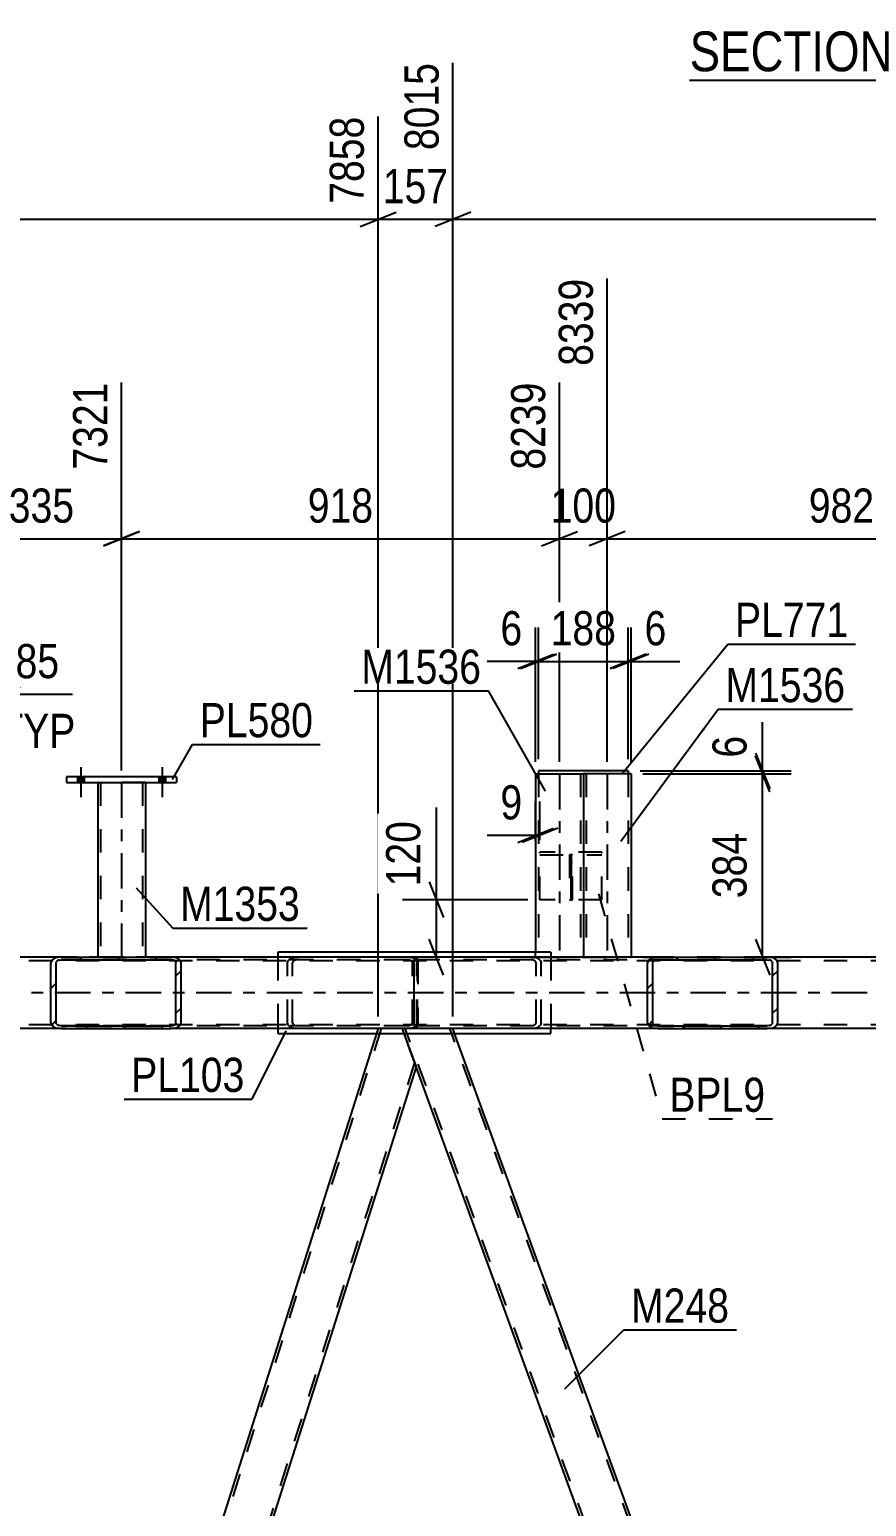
# Model space of a CAD drawing. Header units: millimetres. Extents: x -832 to 357, y -842 to -1.
# Drawn here: x -503.5 to -433.3, y -287.2 to -163.3 of the extents above; entities that cross this region are included whole.
import ezdxf

# ---------------------------------------------------------------- set-up
doc = ezdxf.new("R2010")
doc.units = ezdxf.units.MM
doc.linetypes.add('DXK_LINE_DOT2', pattern=[3.9198, 1.9599, -1.9599])
doc.linetypes.add('DXK_LINE_DOT3', pattern=[5.9187, 2.979, -0.9799, 0.9799, -0.9799])
doc.styles.add('Arial Narrow', font='ARIALN.TTF', dxfattribs={"height": 0.2})

# ---------------------------------------------------------------- blocks, each defined once
blk = doc.blocks.new('Unknown-570388851-12 - 11607')
at = {"color": 6, "linetype": 'Continuous'}
blk.add_line((-448.14, -167.58), (-420.49, -167.58), dxfattribs=at)
at = {"color": 0, "linetype": 'Continuous'}
for points in [[(-430.03, -166.83), (-430.03, -163.33), (-448.14, -163.33), (-448.14, -166.83)], [(-426.42, -166.83), (-426.42, -163.33), (-428.98, -163.33), (-428.98, -166.83)], [(-424.1, -166.83), (-424.1, -163.33), (-425.37, -163.33), (-425.37, -166.83)], [(-420.49, -166.83), (-420.49, -163.33), (-423.05, -163.33), (-423.05, -166.83)]]:
    blk.add_wipeout(points, dxfattribs=at)
at = {"color": 7, "linetype": 'Continuous', "style": 'Arial Narrow'}
for s, p in [('SECTION ', (-448.14, -166.83)), ('A', (-428.98, -166.83)), ('A', (-423.05, -166.83)), ('-', (-425.37, -166.83))]:
    blk.add_text(s, height=3.34, dxfattribs=at).set_placement(p)
blk = doc.blocks.new('Part-570388851-1396 - 1253')
at = {"color": 7, "linetype": 'DXK_LINE_DOT2'}
for p, q in [((-457.96, -232.54), (-458.2, -232.54)), ((-458.2, -232.54), (-458.2, -236.3)), ((-457.96, -236.3), (-457.96, -232.54)), ((-458.2, -233.14), (-457.96, -233.14)), ((-458.2, -236.3), (-457.96, -236.3))]:
    blk.add_line(p, q, dxfattribs=at)
at = {"color": 7, "linetype": 'DXK_LINE_DOT3'}
for p, q in [((-458.08, -232.54), (-458.08, -236.3)), ((-458.08, -236.3), (-458.08, -232.54))]:
    blk.add_line(p, q, dxfattribs=at)
blk = doc.blocks.new('Bolt-570388851-1281 - 1253')
at = {"linetype": 'Continuous'}
for points in [[(-498.88, -225.98), (-499.44, -225.98), (-499.44, -226.46), (-498.88, -226.46)], [(-498.88, -225.98), (-499.44, -225.98), (-499.44, -226.46), (-498.88, -226.46)], [(-492.08, -225.98), (-492.64, -225.98), (-492.64, -226.46), (-492.08, -226.46)], [(-492.08, -225.98), (-492.64, -225.98), (-492.64, -226.46), (-492.08, -226.46)]]:
    blk.add_hatch(color=1, dxfattribs=at).paths.add_polyline_path(points)
at = {"color": 1, "linetype": 'Continuous'}
for p, q in [((-499.16, -225.18), (-499.16, -227.7)), ((-499.16, -225.18), (-499.16, -227.7)), ((-492.36, -225.18), (-492.36, -227.7)), ((-492.36, -225.18), (-492.36, -227.7)), ((-499.44, -225.98), (-499.44, -226.46)), ((-499.44, -225.98), (-499.44, -226.46)), ((-498.88, -225.98), (-498.88, -226.46)), ((-498.88, -225.98), (-498.88, -226.46)), ((-492.64, -225.98), (-492.64, -226.46)), ((-492.64, -225.98), (-492.64, -226.46)), ((-492.08, -225.98), (-492.08, -226.46)), ((-492.08, -225.98), (-492.08, -226.46))]:
    blk.add_line(p, q, dxfattribs=at)
blk = doc.blocks.new('Part-570388851-1350 - 1253')
at = {"color": 7, "linetype": 'DXK_LINE_DOT2'}
for p, q in [((-89.98, -241.42), (-788.59, -241.42)), ((-441.63, -241.1), (-500.81, -241.1)), ((-89.98, -246.78), (-788.59, -246.78)), ((-89.98, -247.1), (-738.06, -247.1)), ((-441.63, -247.1), (-500.81, -247.1))]:
    blk.add_line(p, q, dxfattribs=at)
at = {"color": 2, "linetype": 'Continuous'}
for p, q in [((-500.81, -241.1), (-526.76, -241.1)), ((-415.68, -241.1), (-441.63, -241.1)), ((-500.81, -247.1), (-526.77, -247.1)), ((-415.67, -247.1), (-441.63, -247.1))]:
    blk.add_line(p, q, dxfattribs=at)
at = {"color": 7, "linetype": 'DXK_LINE_DOT3'}
blk.add_line((-89.98, -244.1), (-788.59, -244.1), dxfattribs=at)
blk = doc.blocks.new('Part-570388851-1380 - 1253')
at = {"color": 2, "linetype": 'Continuous'}
for p, q in [((-453.29, -225.5), (-460.81, -225.5)), ((-460.81, -225.5), (-460.81, -225.74)), ((-460.81, -225.74), (-456.97, -225.74)), ((-453.29, -225.74), (-453.53, -225.74)), ((-453.29, -225.5), (-453.29, -225.74))]:
    blk.add_line(p, q, dxfattribs=at)
at = {"color": 7, "linetype": 'DXK_LINE_DOT2'}
blk.add_line((-453.53, -225.74), (-456.97, -225.74), dxfattribs=at)
blk = doc.blocks.new('Part-570388851-1395 - 1253')
at = {"color": 7, "linetype": 'DXK_LINE_DOT2'}
for p, q in [((-455.49, -232.3), (-460.69, -232.3)), ((-460.69, -236.3), (-460.69, -232.3)), ((-460.69, -232.54), (-455.49, -232.54)), ((-455.49, -236.3), (-455.49, -232.3)), ((-455.49, -236.3), (-460.69, -236.3))]:
    blk.add_line(p, q, dxfattribs=at)
blk = doc.blocks.new('Part-570388851-1697 - 1253')
at = {"color": 2, "linetype": 'Continuous'}
for p, q in [((-497.76, -226.46), (-497.76, -241.1)), ((-493.76, -226.46), (-493.76, -241.1))]:
    blk.add_line(p, q, dxfattribs=at)
at = {"color": 7, "linetype": 'DXK_LINE_DOT2'}
for p, q in [((-493.76, -226.46), (-497.76, -226.46)), ((-497.52, -226.46), (-497.52, -241.11)), ((-494, -226.46), (-494, -241.11)), ((-497.76, -241.1), (-497.76, -241.11)), ((-497.76, -241.11), (-493.76, -241.11)), ((-493.76, -241.11), (-493.76, -241.1)), ((-493.76, -241.1), (-493.76, -241.11))]:
    blk.add_line(p, q, dxfattribs=at)
at = {"color": 7, "linetype": 'DXK_LINE_DOT3'}
blk.add_line((-495.76, -226.46), (-495.76, -241.11), dxfattribs=at)
blk = doc.blocks.new('Part-570388851-1517 - 1253')
at = {"color": 2, "linetype": 'Continuous'}
for p, q in [((-461.05, -225.74), (-461.05, -240.7)), ((-461.05, -225.74), (-461.01, -225.74)), ((-461.01, -225.74), (-457.05, -225.74)), ((-457.05, -225.74), (-457.05, -241.1))]:
    blk.add_line(p, q, dxfattribs=at)
at = {"color": 7, "linetype": 'DXK_LINE_DOT2'}
for p, q in [((-460.81, -225.74), (-460.81, -241.11)), ((-460.81, -225.74), (-460.79, -225.74)), ((-460.79, -225.74), (-460.75, -225.74)), ((-460.75, -225.74), (-460.74, -225.74)), ((-457.29, -225.74), (-457.29, -241.11)), ((-461.05, -241.11), (-461.05, -240.7)), ((-461.05, -241.11), (-457.05, -241.11)), ((-457.05, -241.11), (-457.05, -241.1)), ((-457.05, -241.1), (-457.05, -241.11))]:
    blk.add_line(p, q, dxfattribs=at)
at = {"color": 7, "linetype": 'DXK_LINE_DOT3'}
blk.add_line((-459.05, -225.74), (-459.05, -241.11), dxfattribs=at)
blk = doc.blocks.new('Part-570388851-1921 - 1253')
at = {"color": 2, "linetype": 'Continuous'}
for p, q in [((-482.66, -240.7), (-482.66, -241.1)), ((-459.78, -240.7), (-482.66, -240.7)), ((-459.78, -240.7), (-459.78, -241.1)), ((-482.66, -247.1), (-482.66, -247.5)), ((-482.66, -247.5), (-459.78, -247.5)), ((-459.78, -247.5), (-459.78, -247.1))]:
    blk.add_line(p, q, dxfattribs=at)
at = {"color": 7, "linetype": 'DXK_LINE_DOT2'}
for p, q in [((-482.66, -241.1), (-482.66, -247.1)), ((-459.78, -241.1), (-459.78, -247.1))]:
    blk.add_line(p, q, dxfattribs=at)
blk = doc.blocks.new('Part-570388851-1662 - 1253')
at = {"color": 2, "linetype": 'Continuous'}
for p, q in [((-457.05, -225.74), (-457.05, -241.1)), ((-453.05, -225.74), (-456.97, -225.74)), ((-453.05, -225.74), (-453.05, -241.1))]:
    blk.add_line(p, q, dxfattribs=at)
at = {"color": 7, "linetype": 'DXK_LINE_DOT2'}
for p, q in [((-456.97, -225.74), (-457.05, -225.74)), ((-456.81, -225.74), (-456.81, -241.11)), ((-456.81, -225.74), (-456.79, -225.74)), ((-453.29, -225.74), (-453.29, -241.11)), ((-457.05, -241.1), (-457.05, -241.11)), ((-457.05, -241.11), (-453.05, -241.11)), ((-453.05, -241.11), (-453.05, -241.1)), ((-453.05, -241.1), (-453.05, -241.11))]:
    blk.add_line(p, q, dxfattribs=at)
at = {"color": 7, "linetype": 'DXK_LINE_DOT3'}
blk.add_line((-455.05, -225.74), (-455.05, -241.11), dxfattribs=at)
blk = doc.blocks.new('Part-570388851-1702 - 1253')
at = {"color": 2, "linetype": 'Continuous'}
for p, q in [((-500.36, -225.98), (-500.36, -226.46)), ((-491.16, -225.98), (-500.36, -225.98)), ((-500.36, -226.46), (-491.16, -226.46)), ((-491.16, -225.98), (-491.16, -226.46))]:
    blk.add_line(p, q, dxfattribs=at)
blk = doc.blocks.new('Part-570388851-1905 - 1253')
at = {"linetype": 'Continuous'}
h = blk.add_hatch(dxfattribs=at)
h.set_pattern_fill('', scale=0.7, style=0, pattern_type=0)
h.set_pattern_definition([(45, (-451.6049, -246.8068), (-1.57154, 1.57154), [])])
h.paths.add_polyline_path([(-451.67, -246.62), (-451.6, -246.81), (-451.42, -246.96), (-451.13, -247.07), (-450.8, -247.1), (-441.63, -247.1), (-441.3, -247.07), (-441.01, -246.96), (-440.82, -246.81), (-440.76, -246.62), (-440.76, -241.58), (-440.82, -241.4), (-441.01, -241.24), (-441.3, -241.14), (-441.63, -241.1), (-450.8, -241.1), (-451.13, -241.14), (-451.42, -241.24), (-451.6, -241.4), (-451.67, -241.58)])
h.paths.add_polyline_path([(-451.2, -241.49), (-451.11, -241.41), (-450.97, -241.36), (-450.8, -241.34), (-441.63, -241.34), (-441.46, -241.36), (-441.32, -241.41), (-441.23, -241.49), (-441.19, -241.58), (-441.19, -246.62), (-441.23, -246.72), (-441.32, -246.79), (-441.46, -246.84), (-441.63, -246.86), (-450.8, -246.86), (-450.97, -246.84), (-451.11, -246.79), (-451.2, -246.72), (-451.23, -246.62), (-451.23, -241.58)])
at = {"color": 2, "linetype": 'Continuous'}
for p, q in [((-471.22, -241.58), (-471.19, -241.4)), ((-471.19, -241.4), (-471.09, -241.24)), ((-471.09, -241.24), (-470.95, -241.14)), ((-470.95, -241.14), (-470.62, -241.1)), ((-450.8, -241.1), (-470.62, -241.1)), ((-451.6, -241.4), (-451.67, -241.58)), ((-450.8, -241.1), (-451.13, -241.14)), ((-450.97, -241.36), (-450.8, -241.34)), ((-450.8, -241.1), (-441.63, -241.1)), ((-450.8, -241.34), (-441.63, -241.34)), ((-441.3, -241.14), (-441.63, -241.1)), ((-441.63, -241.34), (-441.46, -241.36)), ((-440.76, -241.58), (-440.82, -241.4)), ((-471.22, -246.62), (-471.22, -241.58)), ((-451.67, -246.62), (-451.67, -241.58)), ((-451.23, -241.58), (-451.2, -241.49)), ((-451.23, -246.62), (-451.23, -241.58)), ((-441.23, -241.49), (-441.19, -241.58)), ((-441.19, -246.62), (-441.19, -241.58)), ((-440.76, -246.62), (-440.76, -241.58)), ((-471.19, -246.81), (-471.22, -246.62)), ((-471.09, -246.96), (-471.19, -246.81)), ((-470.95, -247.07), (-471.09, -246.96)), ((-470.95, -247.07), (-470.62, -247.1)), ((-450.8, -247.1), (-470.62, -247.1)), ((-451.67, -246.62), (-451.6, -246.81)), ((-451.2, -246.72), (-451.23, -246.62)), ((-451.13, -247.07), (-450.8, -247.1)), ((-450.8, -246.86), (-450.97, -246.84)), ((-450.8, -246.86), (-441.63, -246.86)), ((-450.8, -247.1), (-441.63, -247.1)), ((-441.46, -246.84), (-441.63, -246.86)), ((-441.63, -247.1), (-441.3, -247.07)), ((-441.19, -246.62), (-441.23, -246.72)), ((-440.82, -246.81), (-440.76, -246.62))]:
    blk.add_line(p, q, dxfattribs=at)
at = {"color": 7, "linetype": 'DXK_LINE_DOT2'}
for p, q in [((-470.93, -241.41), (-470.98, -241.49)), ((-470.95, -247.07), (-470.95, -241.14)), ((-470.79, -241.36), (-470.93, -241.41)), ((-470.93, -241.41), (-470.93, -246.79)), ((-470.62, -241.34), (-470.79, -241.36)), ((-441.63, -241.34), (-470.62, -241.34)), ((-461.45, -241.1), (-461.12, -241.14)), ((-461.28, -241.36), (-461.45, -241.34)), ((-460.64, -241.4), (-460.58, -241.58)), ((-441.63, -241.1), (-450.8, -241.1)), ((-470.98, -241.49), (-471, -241.58)), ((-471, -246.62), (-471, -241.58)), ((-461.01, -241.58), (-461.05, -241.49)), ((-461.01, -246.62), (-461.01, -241.58)), ((-460.58, -246.62), (-460.58, -241.58)), ((-471, -246.62), (-470.98, -246.72)), ((-470.98, -246.72), (-470.93, -246.79)), ((-470.93, -246.79), (-470.79, -246.84)), ((-470.79, -246.84), (-470.62, -246.86)), ((-441.63, -246.86), (-470.62, -246.86)), ((-461.45, -246.86), (-461.28, -246.84)), ((-461.12, -247.07), (-461.45, -247.1)), ((-461.05, -246.72), (-461.01, -246.62)), ((-460.58, -246.62), (-460.64, -246.81)), ((-441.63, -247.1), (-450.8, -247.1))]:
    blk.add_line(p, q, dxfattribs=at)
for centre, radius, start, end in [((-461.35, -241.76), 0.408, 41.9269, 80.4778), ((-461.25, -241.95), 0.817, 41.9269, 80.4778), ((-461.35, -246.44), 0.408, 279.5223, 318.0732), ((-461.25, -246.26), 0.817, 279.5223, 318.0732)]:
    blk.add_arc(centre, radius, start, end, dxfattribs=at)
at = {"color": 2, "linetype": 'Continuous'}
for centre, radius, start, end in [((-451, -241.95), 0.817, 99.5223, 138.0732), ((-450.9, -241.76), 0.408, 99.5223, 138.0732), ((-441.53, -241.76), 0.408, 41.9269, 80.4778), ((-441.43, -241.95), 0.817, 41.9269, 80.4778), ((-451, -246.26), 0.817, 221.9269, 260.4778), ((-450.9, -246.44), 0.408, 221.9269, 260.4778), ((-441.53, -246.44), 0.408, 279.5223, 318.0732), ((-441.43, -246.26), 0.817, 279.5223, 318.0732)]:
    blk.add_arc(centre, radius, start, end, dxfattribs=at)
blk = doc.blocks.new('Part-570388851-2081 - 1253')
at = {"linetype": 'Continuous'}
h = blk.add_hatch(dxfattribs=at)
h.set_pattern_fill('', scale=0.7, style=0, pattern_type=0)
h.set_pattern_definition([(45, (-501.615, -246.8068), (-1.57154, 1.57154), [])])
h.paths.add_polyline_path([(-501.68, -246.62), (-501.61, -246.81), (-501.43, -246.96), (-501.14, -247.07), (-500.81, -247.1), (-491.64, -247.1), (-491.31, -247.07), (-491.02, -246.96), (-490.83, -246.81), (-490.77, -246.62), (-490.77, -241.58), (-490.83, -241.4), (-491.02, -241.24), (-491.31, -241.14), (-491.64, -241.1), (-500.81, -241.1), (-501.14, -241.14), (-501.43, -241.24), (-501.61, -241.4), (-501.68, -241.58)])
h.paths.add_polyline_path([(-501.21, -241.49), (-501.12, -241.41), (-500.98, -241.36), (-500.81, -241.34), (-491.64, -241.34), (-491.47, -241.36), (-491.33, -241.41), (-491.24, -241.49), (-491.2, -241.58), (-491.2, -246.62), (-491.24, -246.71), (-491.33, -246.79), (-491.47, -246.84), (-491.64, -246.86), (-500.81, -246.86), (-500.98, -246.84), (-501.12, -246.79), (-501.21, -246.71), (-501.24, -246.62), (-501.24, -241.58)])
at = {"color": 2, "linetype": 'Continuous'}
for p, q in [((-501.61, -241.4), (-501.68, -241.58)), ((-500.81, -241.1), (-501.14, -241.14)), ((-500.98, -241.36), (-500.81, -241.34)), ((-500.81, -241.1), (-491.64, -241.1)), ((-500.81, -241.34), (-491.64, -241.34)), ((-471.82, -241.1), (-491.64, -241.1)), ((-491.31, -241.14), (-491.64, -241.1)), ((-491.64, -241.34), (-491.47, -241.36)), ((-490.77, -241.58), (-490.83, -241.4)), ((-471.82, -241.1), (-471.48, -241.14)), ((-501.68, -246.62), (-501.68, -241.58)), ((-501.24, -241.58), (-501.21, -241.49)), ((-501.24, -246.62), (-501.24, -241.58)), ((-491.24, -241.49), (-491.2, -241.58)), ((-491.2, -246.62), (-491.2, -241.58)), ((-490.77, -246.62), (-490.77, -241.58)), ((-501.68, -246.62), (-501.61, -246.81)), ((-501.21, -246.71), (-501.24, -246.62)), ((-501.14, -247.07), (-500.81, -247.1)), ((-500.81, -246.86), (-500.98, -246.84)), ((-500.81, -246.86), (-491.64, -246.86)), ((-500.81, -247.1), (-491.64, -247.1)), ((-491.47, -246.84), (-491.64, -246.86)), ((-491.64, -247.1), (-491.31, -247.07)), ((-471.82, -247.1), (-491.64, -247.1)), ((-491.2, -246.62), (-491.24, -246.71)), ((-490.83, -246.81), (-490.77, -246.62)), ((-471.48, -247.07), (-471.82, -247.1))]:
    blk.add_line(p, q, dxfattribs=at)
at = {"color": 7, "linetype": 'DXK_LINE_DOT2'}
for p, q in [((-491.64, -241.1), (-500.81, -241.1)), ((-471.82, -241.34), (-500.81, -241.34)), ((-481.86, -241.58), (-481.79, -241.4)), ((-481.32, -241.14), (-480.99, -241.1)), ((-480.99, -241.34), (-481.15, -241.36)), ((-471.65, -241.36), (-471.82, -241.34)), ((-471.01, -241.4), (-470.95, -241.58)), ((-481.86, -246.62), (-481.86, -241.58)), ((-481.39, -241.49), (-481.42, -241.58)), ((-481.42, -246.62), (-481.42, -241.58)), ((-471.38, -241.58), (-471.41, -241.49)), ((-471.38, -246.62), (-471.38, -241.58)), ((-470.95, -246.62), (-470.95, -241.58)), ((-471.82, -246.86), (-500.81, -246.86)), ((-500.81, -247.1), (-491.64, -247.1)), ((-481.79, -246.81), (-481.86, -246.62)), ((-481.42, -246.62), (-481.39, -246.71)), ((-480.99, -247.1), (-481.32, -247.07)), ((-481.15, -246.84), (-480.99, -246.86)), ((-471.82, -246.86), (-471.65, -246.84)), ((-471.41, -246.71), (-471.38, -246.62)), ((-470.95, -246.62), (-471.01, -246.81))]:
    blk.add_line(p, q, dxfattribs=at)
at = {"color": 2, "linetype": 'Continuous'}
for centre, radius, start, end in [((-501.01, -241.95), 0.817, 99.5223, 138.0732), ((-500.91, -241.76), 0.408, 99.5223, 138.0732), ((-491.54, -241.76), 0.408, 41.9269, 80.4778), ((-491.44, -241.95), 0.817, 41.9269, 80.4778), ((-471.62, -241.95), 0.817, 52.5176, 80.4778), ((-501.01, -246.26), 0.817, 221.9269, 260.4778), ((-500.91, -246.44), 0.408, 221.9269, 260.4778), ((-491.54, -246.44), 0.408, 279.5223, 318.0732), ((-491.44, -246.26), 0.817, 279.5223, 318.0732), ((-471.62, -246.26), 0.817, 279.5223, 307.4772)]:
    blk.add_arc(centre, radius, start, end, dxfattribs=at)
at = {"color": 7, "linetype": 'DXK_LINE_DOT2'}
for centre, radius, start, end in [((-481.19, -241.95), 0.817, 99.5223, 138.0732), ((-481.09, -241.76), 0.408, 99.5223, 138.0732), ((-471.72, -241.76), 0.408, 41.9269, 80.4778), ((-471.62, -241.95), 0.817, 41.9269, 52.5176), ((-481.19, -246.26), 0.817, 221.9269, 260.4778), ((-481.09, -246.44), 0.408, 221.9269, 260.4778), ((-471.72, -246.44), 0.408, 279.5223, 318.0732), ((-471.62, -246.26), 0.817, 307.4772, 318.0732)]:
    blk.add_arc(centre, radius, start, end, dxfattribs=at)
blk = doc.blocks.new('Part-570388851-1970 - 1253')
at = {"color": 7, "linetype": 'DXK_LINE_DOT2'}
for p, q in [((-467.98, -247.1), (-472.24, -247.1)), ((-471.07, -250.31), (-472.24, -247.1)), ((-428.67, -366.1), (-471.98, -247.1)), ((-424.92, -366.1), (-468.24, -247.1)), ((-467.84, -247.5), (-467.98, -247.1)), ((-424.67, -366.1), (-425.84, -362.9)), ((-428.93, -366.1), (-429.07, -365.7)), ((-428.93, -366.1), (-424.67, -366.1))]:
    blk.add_line(p, q, dxfattribs=at)
at = {"color": 2, "linetype": 'Continuous'}
for p, q in [((-425.84, -362.9), (-467.84, -247.5)), ((-429.07, -365.7), (-471.07, -250.31))]:
    blk.add_line(p, q, dxfattribs=at)
blk = doc.blocks.new('Part-570388851-2049 - 1253')
at = {"color": 2, "linetype": 'Continuous'}
for p, q in [((-474.38, -247.5), (-510.97, -362.9)), ((-472.09, -247.5), (-471.07, -250.31)), ((-471.07, -250.31), (-507.66, -365.7)), ((-509.95, -365.7), (-510.97, -362.9))]:
    blk.add_line(p, q, dxfattribs=at)
at = {"color": 7, "linetype": 'DXK_LINE_DOT2'}
for p, q in [((-474, -247.1), (-510.84, -363.27)), ((-474.25, -247.1), (-474.38, -247.5)), ((-472.24, -247.1), (-474.25, -247.1)), ((-472.24, -247.1), (-472.09, -247.5)), ((-471.21, -249.94), (-508.04, -366.1)), ((-509.8, -366.1), (-509.95, -365.7)), ((-507.79, -366.1), (-509.8, -366.1)), ((-507.66, -365.7), (-507.79, -366.1))]:
    blk.add_line(p, q, dxfattribs=at)
blk = doc.blocks.new('StraightDimension-570388851-2291 - 1253')
at = {"color": 7, "linetype": 'Continuous'}
for p, q in [((-441.42, -227.24), (-442.62, -224.24)), ((-452.05, -225.74), (-439.62, -225.74)), ((-442.02, -241.11), (-442.02, -225.74)), ((-442.62, -239.61), (-441.42, -242.61)), ((-452.05, -241.11), (-439.62, -241.11))]:
    blk.add_line(p, q, dxfattribs=at)
at = {"color": 0}
blk.add_wipeout([(-442.77, -230.08), (-446.97, -230.08), (-446.97, -236.77), (-442.77, -236.77)], dxfattribs=at)
at = {"color": 3, "style": 'Arial Narrow'}
blk.add_text('384', height=2.863, rotation=90.0002, dxfattribs=at).set_placement((-443.37, -236.17))
blk = doc.blocks.new('StraightDimension-570388851-3271 - 1253')
at = {"color": 7, "linetype": 'Continuous'}
for p, q in [((-509.17, -232.26), (-509.17, -216.22)), ((-505.77, -231.78), (-505.77, -216.22)), ((-510.67, -219.67), (-507.67, -218.47)), ((-509.17, -219.07), (-505.77, -219.07)), ((-504.27, -218.47), (-507.27, -219.67)), ((-505.77, -219.07), (-499.86, -219.07)), ((-505.77, -219.07), (-499.86, -219.07))]:
    blk.add_line(p, q, dxfattribs=at)
at = {"color": 0}
blk.add_wipeout([(-500.39, -218.32), (-500.39, -214.12), (-505.24, -214.12), (-505.24, -218.32)], dxfattribs=at)
at = {"color": 0, "linetype": 'Continuous'}
blk.add_wipeout([(-499.02, -224.17), (-499.02, -219.97), (-506.61, -219.97), (-506.61, -224.17)], dxfattribs=at)
at = {"color": 3, "style": 'Arial Narrow'}
blk.add_text('85', height=2.863, dxfattribs=at).set_placement((-504.64, -217.72))
at = {"color": 3, "linetype": 'Continuous', "style": 'Arial Narrow'}
blk.add_text('TYP', height=2.863, dxfattribs=at).set_placement((-506.01, -223.57))
blk = doc.blocks.new('StraightDimension-570388851-2505 - 1253')
at = {"color": 7, "linetype": 'Continuous'}
for p, q in [((-467.98, -246.1), (-467.98, -166.13)), ((-474.25, -246.1), (-474.25, -170.63)), ((-475.75, -179.84), (-472.75, -178.64)), ((-474.25, -179.24), (-467.98, -179.24)), ((-466.48, -178.64), (-469.48, -179.84))]:
    blk.add_line(p, q, dxfattribs=at)
at = {"color": 0}
blk.add_wipeout([(-467.77, -178.49), (-467.77, -174.29), (-474.46, -174.29), (-474.46, -178.49)], dxfattribs=at)
at = {"color": 3, "style": 'Arial Narrow'}
blk.add_text('157', height=2.863, dxfattribs=at).set_placement((-473.86, -177.89))
at = {"color": 0, "linetype": 'Continuous'}
blk.add_wipeout([(-468.58, -165.53), (-472.78, -165.53), (-472.78, -174.04), (-468.58, -174.04)], dxfattribs=at)
at = {"color": 3, "linetype": 'Continuous', "style": 'Arial Narrow'}
blk.add_text('8015', height=2.863, rotation=90.0002, dxfattribs=at).set_placement((-469.18, -173.44))
blk = doc.blocks.new('StraightDimension-570388851-2881 - 1253')
at = {"color": 7, "linetype": 'Continuous'}
for p, q in [((-461.05, -231.36), (-461.05, -228.06)), ((-460.69, -231.3), (-460.69, -228.06)), ((-462.55, -231.51), (-459.55, -230.31)), ((-459.19, -230.31), (-462.19, -231.51)), ((-461.05, -230.91), (-465.12, -230.91)), ((-461.05, -230.91), (-465.12, -230.91)), ((-461.05, -230.91), (-460.69, -230.91))]:
    blk.add_line(p, q, dxfattribs=at)
at = {"color": 0}
blk.add_wipeout([(-461.57, -230.16), (-461.57, -225.96), (-464.6, -225.96), (-464.6, -230.16)], dxfattribs=at)
at = {"color": 3, "style": 'Arial Narrow'}
blk.add_text('9', height=2.86, dxfattribs=at).set_placement((-464, -229.56))
blk = doc.blocks.new('StraightDimension-570388851-2910 - 1253')
at = {"color": 7, "linetype": 'Continuous'}
for p, q in [((-461.05, -224.74), (-461.05, -213.46)), ((-460.81, -224.5), (-460.81, -213.46)), ((-461.05, -216.31), (-465.12, -216.31)), ((-461.05, -216.31), (-465.12, -216.31)), ((-462.55, -216.91), (-459.55, -215.71)), ((-459.31, -215.71), (-462.31, -216.91)), ((-461.05, -216.31), (-460.81, -216.31))]:
    blk.add_line(p, q, dxfattribs=at)
at = {"color": 0}
blk.add_wipeout([(-461.57, -215.56), (-461.57, -211.36), (-464.6, -211.36), (-464.6, -215.56)], dxfattribs=at)
at = {"color": 3, "style": 'Arial Narrow'}
blk.add_text('6', height=2.86, dxfattribs=at).set_placement((-464, -214.96))
blk = doc.blocks.new('StraightDimension-570388851-15646 - 1253')
at = {"color": 7, "linetype": 'Continuous'}
for p, q in [((-455.05, -224.74), (-455.05, -184.22)), ((-459.05, -224.74), (-459.05, -192.92)), ((-460.55, -206.63), (-457.55, -205.43)), ((-453.55, -205.43), (-456.55, -206.63)), ((-459.05, -206.03), (-455.05, -206.03))]:
    blk.add_line(p, q, dxfattribs=at)
at = {"color": 0, "linetype": 'Continuous'}
blk.add_wipeout([(-455.65, -183.62), (-459.85, -183.62), (-459.85, -192.13), (-455.65, -192.13)], dxfattribs=at)
at = {"color": 0}
blk.add_wipeout([(-453.7, -205.28), (-453.7, -201.08), (-460.39, -201.08), (-460.39, -205.28)], dxfattribs=at)
at = {"color": 3, "linetype": 'Continuous', "style": 'Arial Narrow'}
blk.add_text('8339', height=2.863, rotation=90.0002, dxfattribs=at).set_placement((-456.25, -191.53))
at = {"color": 3, "style": 'Arial Narrow'}
blk.add_text('100', height=2.863, dxfattribs=at).set_placement((-459.79, -204.68))
blk = doc.blocks.new('StraightDimension-570388851-15647 - 1253')
at = {"color": 7, "linetype": 'Continuous'}
for p, q in [((-495.76, -225.46), (-495.76, -192.92)), ((-459.05, -224.74), (-459.05, -192.92)), ((-494.26, -205.43), (-497.26, -206.63)), ((-460.55, -206.63), (-457.55, -205.43)), ((-495.76, -206.03), (-459.05, -206.03))]:
    blk.add_line(p, q, dxfattribs=at)
at = {"color": 0}
blk.add_wipeout([(-474.06, -205.28), (-474.06, -201.08), (-480.75, -201.08), (-480.75, -205.28)], dxfattribs=at)
at = {"color": 3, "style": 'Arial Narrow'}
blk.add_text('918', height=2.863, dxfattribs=at).set_placement((-480.15, -204.68))
at = {"color": 0, "linetype": 'Continuous'}
blk.add_wipeout([(-459.65, -192.32), (-463.85, -192.32), (-463.85, -200.83), (-459.65, -200.83)], dxfattribs=at)
at = {"color": 3, "linetype": 'Continuous', "style": 'Arial Narrow'}
blk.add_text('8239', height=2.863, rotation=90.0002, dxfattribs=at).set_placement((-460.25, -200.23))
blk = doc.blocks.new('StraightDimension-570388851-2900 - 1253')
at = {"color": 7, "linetype": 'Continuous'}
for p, q in [((-453.29, -224.5), (-453.29, -213.46)), ((-453.05, -224.74), (-453.05, -213.46)), ((-454.79, -216.91), (-451.79, -215.71)), ((-451.55, -215.71), (-454.55, -216.91)), ((-453.29, -216.31), (-453.05, -216.31)), ((-453.05, -216.31), (-448.97, -216.31)), ((-453.05, -216.31), (-448.97, -216.31))]:
    blk.add_line(p, q, dxfattribs=at)
at = {"color": 0}
blk.add_wipeout([(-449.49, -215.56), (-449.49, -211.36), (-452.52, -211.36), (-452.52, -215.56)], dxfattribs=at)
at = {"color": 3, "style": 'Arial Narrow'}
blk.add_text('6', height=2.86, dxfattribs=at).set_placement((-451.92, -214.96))
blk = doc.blocks.new('StraightDimension-570388851-2301 - 1253')
at = {"color": 7, "linetype": 'Continuous'}
for p, q in [((-442.02, -225.5), (-442.02, -221.42)), ((-442.02, -225.5), (-442.02, -221.42)), ((-442.62, -224), (-441.42, -227)), ((-441.42, -227.24), (-442.62, -224.24)), ((-452.29, -225.5), (-439.62, -225.5)), ((-452.05, -225.74), (-439.62, -225.74)), ((-442.02, -225.74), (-442.02, -225.5))]:
    blk.add_line(p, q, dxfattribs=at)
at = {"color": 0}
blk.add_wipeout([(-442.77, -221.95), (-446.97, -221.95), (-446.97, -224.98), (-442.77, -224.98)], dxfattribs=at)
at = {"color": 3, "style": 'Arial Narrow'}
blk.add_text('6', height=2.86, rotation=90.0002, dxfattribs=at).set_placement((-443.37, -224.38))
blk = doc.blocks.new('StraightDimension-570388851-2482 - 1253')
at = {"color": 7, "linetype": 'Continuous'}
for p, q in [((-553.12, -246.1), (-553.12, -166.13)), ((-474.25, -246.1), (-474.25, -170.63)), ((-551.62, -178.64), (-554.62, -179.84)), ((-553.12, -179.24), (-474.25, -179.24)), ((-475.75, -179.84), (-472.75, -178.64))]:
    blk.add_line(p, q, dxfattribs=at)
at = {"color": 0}
blk.add_wipeout([(-509.43, -178.49), (-509.43, -174.29), (-517.94, -174.29), (-517.94, -178.49)], dxfattribs=at)
at = {"color": 3, "style": 'Arial Narrow'}
blk.add_text('1972', height=2.863, dxfattribs=at).set_placement((-517.34, -177.89))
at = {"color": 0, "linetype": 'Continuous'}
blk.add_wipeout([(-474.85, -170.03), (-479.05, -170.03), (-479.05, -178.54), (-474.85, -178.54)], dxfattribs=at)
at = {"color": 3, "linetype": 'Continuous', "style": 'Arial Narrow'}
blk.add_text('7858', height=2.863, rotation=90.0002, dxfattribs=at).set_placement((-475.45, -177.94))
blk = doc.blocks.new('StraightDimension-570388851-2528 - 1253')
at = {"color": 7, "linetype": 'Continuous'}
for p, q in [((-467.98, -246.1), (-467.98, -166.13)), ((-389.12, -246.1), (-389.12, -170.63)), ((-466.48, -178.64), (-469.48, -179.84)), ((-467.98, -179.24), (-389.12, -179.24)), ((-390.62, -179.84), (-387.62, -178.64))]:
    blk.add_line(p, q, dxfattribs=at)
at = {"color": 0}
blk.add_wipeout([(-424.29, -178.49), (-424.29, -174.29), (-432.81, -174.29), (-432.81, -178.49)], dxfattribs=at)
at = {"color": 3, "style": 'Arial Narrow'}
blk.add_text('1972', height=2.863, dxfattribs=at).set_placement((-432.21, -177.89))
at = {"color": 0, "linetype": 'Continuous'}
blk.add_wipeout([(-389.72, -170.03), (-393.92, -170.03), (-393.92, -178.54), (-389.72, -178.54)], dxfattribs=at)
at = {"color": 3, "linetype": 'Continuous', "style": 'Arial Narrow'}
blk.add_text('9987', height=2.863, rotation=90.0002, dxfattribs=at).set_placement((-390.32, -177.94))
blk = doc.blocks.new('StraightDimension-570388851-15648 - 1253')
at = {"color": 7, "linetype": 'Continuous'}
for p, q in [((-495.76, -225.46), (-495.76, -192.92)), ((-509.17, -232.26), (-509.17, -197.42)), ((-507.67, -205.43), (-510.67, -206.63)), ((-497.26, -206.63), (-494.26, -205.43)), ((-509.17, -206.03), (-495.76, -206.03))]:
    blk.add_line(p, q, dxfattribs=at)
at = {"color": 0}
blk.add_wipeout([(-499.12, -205.28), (-499.12, -201.08), (-505.81, -201.08), (-505.81, -205.28)], dxfattribs=at)
at = {"color": 3, "style": 'Arial Narrow'}
blk.add_text('335', height=2.863, dxfattribs=at).set_placement((-505.21, -204.68))
at = {"color": 0, "linetype": 'Continuous'}
blk.add_wipeout([(-496.36, -192.32), (-500.56, -192.32), (-500.56, -200.83), (-496.36, -200.83)], dxfattribs=at)
at = {"color": 3, "linetype": 'Continuous', "style": 'Arial Narrow'}
blk.add_text('7321', height=2.863, rotation=90.0002, dxfattribs=at).set_placement((-496.96, -200.23))
blk = doc.blocks.new('StraightDimension-570388851-2870 - 1253')
at = {"color": 7, "linetype": 'Continuous'}
for p, q in [((-469.37, -236.3), (-469.37, -228.57)), ((-469.37, -236.3), (-469.37, -228.57)), ((-469.97, -234.8), (-468.77, -237.8)), ((-461.69, -236.3), (-472.22, -236.3)), ((-469.37, -241.11), (-469.37, -236.3)), ((-468.77, -242.61), (-469.97, -239.61)), ((-462.05, -241.11), (-472.22, -241.11))]:
    blk.add_line(p, q, dxfattribs=at)
at = {"color": 0}
blk.add_wipeout([(-470.12, -229.09), (-474.32, -229.09), (-474.32, -235.78), (-470.12, -235.78)], dxfattribs=at)
at = {"color": 3, "style": 'Arial Narrow'}
blk.add_text('120', height=2.863, rotation=90.0002, dxfattribs=at).set_placement((-470.72, -235.18))
blk = doc.blocks.new('StraightDimension-570388851-2890 - 1253')
at = {"color": 7, "linetype": 'Continuous'}
for p, q in [((-460.81, -224.5), (-460.81, -213.46)), ((-453.29, -224.5), (-453.29, -213.46)), ((-462.31, -216.91), (-459.31, -215.71)), ((-460.81, -216.31), (-453.29, -216.31)), ((-451.79, -215.71), (-454.79, -216.91))]:
    blk.add_line(p, q, dxfattribs=at)
at = {"color": 0}
blk.add_wipeout([(-453.7, -215.56), (-453.7, -211.36), (-460.39, -211.36), (-460.39, -215.56)], dxfattribs=at)
at = {"color": 3, "style": 'Arial Narrow'}
blk.add_text('188', height=2.863, dxfattribs=at).set_placement((-459.79, -214.96))
blk = doc.blocks.new('StraightDimension-570388851-15645 - 1253')
at = {"color": 7, "linetype": 'Continuous'}
for p, q in [((-455.05, -224.74), (-455.05, -184.22)), ((-415.76, -225.46), (-415.76, -197.42)), ((-453.55, -205.43), (-456.55, -206.63)), ((-417.26, -206.63), (-414.26, -205.43)), ((-455.05, -206.03), (-415.76, -206.03))]:
    blk.add_line(p, q, dxfattribs=at)
at = {"color": 0}
blk.add_wipeout([(-432.06, -205.28), (-432.06, -201.08), (-438.75, -201.08), (-438.75, -205.28)], dxfattribs=at)
at = {"color": 3, "style": 'Arial Narrow'}
blk.add_text('982', height=2.863, dxfattribs=at).set_placement((-438.15, -204.68))
at = {"color": 0, "linetype": 'Continuous'}
blk.add_wipeout([(-416.36, -196.82), (-420.56, -196.82), (-420.56, -205.33), (-416.36, -205.33)], dxfattribs=at)
at = {"color": 3, "linetype": 'Continuous', "style": 'Arial Narrow'}
blk.add_text('9321', height=2.863, rotation=90.0002, dxfattribs=at).set_placement((-416.96, -204.73))
blk = doc.blocks.new('Mark-570388851-1917 - 1253')
at = {"color": 0}
blk.add_wipeout([(-485.45, -252.41), (-485.45, -249.41), (-494.95, -249.41), (-494.95, -252.41)], dxfattribs=at)
blk.add_wipeout([(-485.45, -252.41), (-485.45, -249.41), (-494.95, -249.41), (-494.95, -252.41)], dxfattribs=at)
at = {"color": 30, "linetype": 'Continuous'}
for p in [(-482, -247.29), (-495.55, -253.01)]:
    blk.add_line(p, (-484.85, -253.01), dxfattribs=at)
at = {"color": 3, "style": 'Arial Narrow'}
blk.add_text('PL103', height=2.863, dxfattribs=at).set_placement((-494.95, -252.41))
blk = doc.blocks.new('Mark-570388851-1376 - 1253')
at = {"color": 0}
blk.add_wipeout([(-434.84, -214.26), (-434.84, -211.26), (-444.34, -211.26), (-444.34, -214.26)], dxfattribs=at)
blk.add_wipeout([(-434.84, -214.26), (-434.84, -211.26), (-444.34, -211.26), (-444.34, -214.26)], dxfattribs=at)
at = {"color": 30, "linetype": 'Continuous'}
for p, q in [((-453.73, -225.67), (-444.94, -214.86)), ((-444.94, -214.86), (-434.24, -214.86))]:
    blk.add_line(p, q, dxfattribs=at)
at = {"color": 3, "style": 'Arial Narrow'}
blk.add_text('PL771', height=2.863, dxfattribs=at).set_placement((-444.34, -214.26))
blk = doc.blocks.new('Mark-570388851-1391 - 1253')
at = {"color": 0}
blk.add_wipeout([(-441.8, -254.08), (-441.8, -251.08), (-449.84, -251.08), (-449.84, -254.08)], dxfattribs=at)
blk.add_wipeout([(-441.8, -254.08), (-441.8, -251.08), (-449.84, -251.08), (-449.84, -254.08)], dxfattribs=at)
at = {"color": 30, "linetype": 'DXK_LINE_DOT2'}
for p, q in [((-455.77, -235.8), (-450.44, -254.68)), ((-450.44, -254.68), (-441.2, -254.68))]:
    blk.add_line(p, q, dxfattribs=at)
at = {"color": 3, "style": 'Arial Narrow'}
blk.add_text('BPL9', height=2.863, dxfattribs=at).set_placement((-449.84, -254.08))
blk = doc.blocks.new('Mark-570388851-1513 - 1253')
at = {"color": 0}
blk.add_wipeout([(-465.6, -218.19), (-465.6, -215.19), (-475.66, -215.19), (-475.66, -218.19)], dxfattribs=at)
blk.add_wipeout([(-465.6, -218.19), (-465.6, -215.19), (-475.66, -215.19), (-475.66, -218.19)], dxfattribs=at)
at = {"color": 30, "linetype": 'Continuous'}
for p in [(-476.26, -218.79), (-460.23, -227.2)]:
    blk.add_line(p, (-465, -218.79), dxfattribs=at)
at = {"color": 3, "style": 'Arial Narrow'}
blk.add_text('M1536', height=2.863, dxfattribs=at).set_placement((-475.66, -218.19))
blk = doc.blocks.new('Mark-570388851-1658 - 1253')
at = {"color": 0}
blk.add_wipeout([(-435.09, -219.73), (-435.09, -216.73), (-445.14, -216.73), (-445.14, -219.73)], dxfattribs=at)
blk.add_wipeout([(-435.09, -219.73), (-435.09, -216.73), (-445.14, -216.73), (-445.14, -219.73)], dxfattribs=at)
at = {"color": 30, "linetype": 'Continuous'}
for p, q in [((-453.92, -231.39), (-445.74, -220.33)), ((-445.74, -220.33), (-434.49, -220.33))]:
    blk.add_line(p, q, dxfattribs=at)
at = {"color": 3, "style": 'Arial Narrow'}
blk.add_text('M1536', height=2.863, dxfattribs=at).set_placement((-445.14, -219.73))
blk = doc.blocks.new('Mark-570388851-1693 - 1253')
at = {"color": 0}
blk.add_wipeout([(-480.8, -238.07), (-480.8, -235.07), (-490.85, -235.07), (-490.85, -238.07)], dxfattribs=at)
blk.add_wipeout([(-480.8, -238.07), (-480.8, -235.07), (-490.85, -235.07), (-490.85, -238.07)], dxfattribs=at)
at = {"color": 30, "linetype": 'Continuous'}
for p, q in [((-494.54, -235.3), (-491.45, -238.67)), ((-491.45, -238.67), (-480.2, -238.67))]:
    blk.add_line(p, q, dxfattribs=at)
at = {"color": 3, "style": 'Arial Narrow'}
blk.add_text('M1353', height=2.863, dxfattribs=at).set_placement((-490.85, -238.07))
blk = doc.blocks.new('Mark-570388851-1698 - 1253')
at = {"color": 0}
blk.add_wipeout([(-479.7, -222.67), (-479.7, -219.67), (-489.2, -219.67), (-489.2, -222.67)], dxfattribs=at)
blk.add_wipeout([(-479.7, -222.67), (-479.7, -219.67), (-489.2, -219.67), (-489.2, -222.67)], dxfattribs=at)
at = {"color": 30, "linetype": 'Continuous'}
for p, q in [((-491.5, -226.22), (-489.8, -223.27)), ((-489.8, -223.27), (-479.1, -223.27))]:
    blk.add_line(p, q, dxfattribs=at)
at = {"color": 3, "style": 'Arial Narrow'}
blk.add_text('PL580', height=2.863, dxfattribs=at).set_placement((-489.2, -222.67))
blk = doc.blocks.new('Mark-570388851-1966 - 1253')
at = {"color": 0}
blk.add_wipeout([(-444.82, -271.76), (-444.82, -268.76), (-453.05, -268.76), (-453.05, -271.76)], dxfattribs=at)
blk.add_wipeout([(-444.82, -271.76), (-444.82, -268.76), (-453.05, -268.76), (-453.05, -271.76)], dxfattribs=at)
at = {"color": 30, "linetype": 'Continuous'}
for p, q in [((-458.6, -277.31), (-453.65, -272.36)), ((-453.65, -272.36), (-444.22, -272.36))]:
    blk.add_line(p, q, dxfattribs=at)
at = {"color": 3, "style": 'Arial Narrow'}
blk.add_text('M248', height=2.863, dxfattribs=at).set_placement((-453.05, -271.76))

msp = doc.modelspace()

# ---------------------------------------------------------------- block references
for name in ['Unknown-570388851-12 - 11607', 'StraightDimension-570388851-2910 - 1253', 'Bolt-570388851-1281 - 1253', 'Part-570388851-1702 - 1253', 'Part-570388851-1697 - 1253', 'Part-570388851-1517 - 1253', 'Part-570388851-1380 - 1253', 'Part-570388851-1662 - 1253', 'Part-570388851-1395 - 1253', 'Part-570388851-1396 - 1253', 'Part-570388851-1350 - 1253', 'Part-570388851-2081 - 1253', 'Part-570388851-1921 - 1253', 'Part-570388851-1905 - 1253', 'Part-570388851-2049 - 1253', 'Part-570388851-1970 - 1253']:
    msp.add_blockref(name, (0, 0))

# ---------------------------------------------------------------- next in the draw order: block references
for name in ['StraightDimension-570388851-2505 - 1253', 'StraightDimension-570388851-15646 - 1253', 'StraightDimension-570388851-3271 - 1253', 'StraightDimension-570388851-2291 - 1253', 'StraightDimension-570388851-2881 - 1253', 'Mark-570388851-1917 - 1253', 'Mark-570388851-1966 - 1253']:
    msp.add_blockref(name, (0, 0))

# ---------------------------------------------------------------- next in the draw order: block references
for name in ['StraightDimension-570388851-15647 - 1253', 'StraightDimension-570388851-2900 - 1253']:
    msp.add_blockref(name, (0, 0))

# ---------------------------------------------------------------- next in the draw order: block references
for name in ['StraightDimension-570388851-2482 - 1253', 'StraightDimension-570388851-2301 - 1253']:
    msp.add_blockref(name, (0, 0))

# ---------------------------------------------------------------- next in the draw order: block references
for name in ['StraightDimension-570388851-2528 - 1253', 'StraightDimension-570388851-15648 - 1253', 'Mark-570388851-1698 - 1253', 'Mark-570388851-1693 - 1253']:
    msp.add_blockref(name, (0, 0))

# ---------------------------------------------------------------- next in the draw order: block references
for name in ['StraightDimension-570388851-2890 - 1253', 'StraightDimension-570388851-2870 - 1253', 'Mark-570388851-1391 - 1253']:
    msp.add_blockref(name, (0, 0))

# ---------------------------------------------------------------- next in the draw order: block references
for name in ['StraightDimension-570388851-15645 - 1253', 'Mark-570388851-1513 - 1253']:
    msp.add_blockref(name, (0, 0))

# ---------------------------------------------------------------- next in the draw order: block references
msp.add_blockref('Mark-570388851-1376 - 1253', (0, 0))

# ---------------------------------------------------------------- next in the draw order: block references
msp.add_blockref('Mark-570388851-1658 - 1253', (0, 0))

doc.saveas('drawing.dxf')
